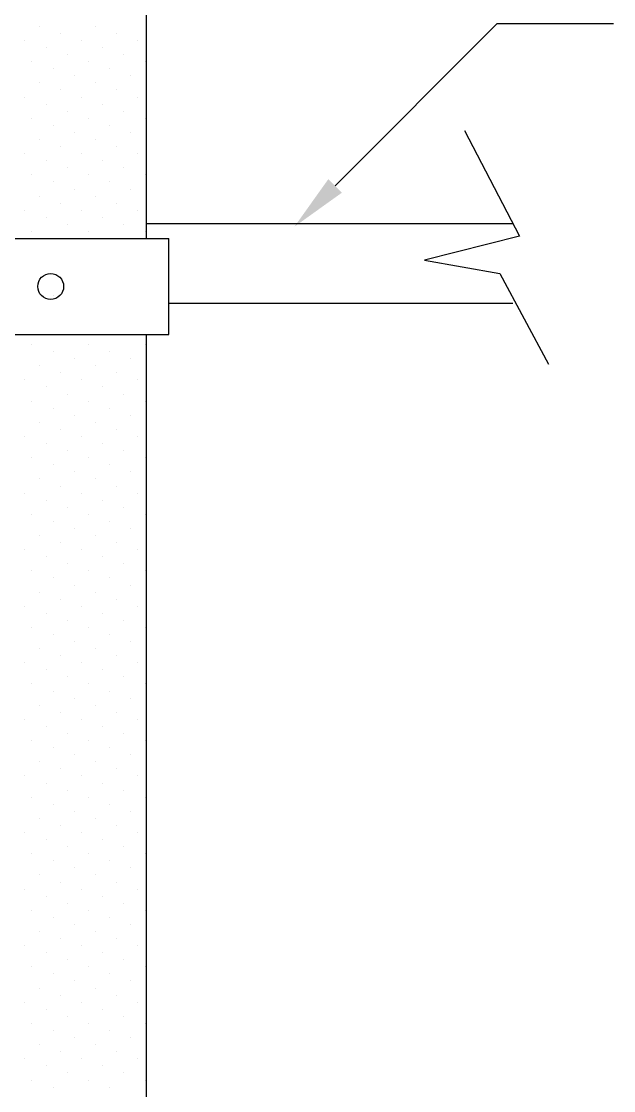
# Model space of a CAD drawing. Extents: x -508 to 92, y -98 to -31.
# Drawn here: x -123.116 to -121.366, y -48.148 to -44.99 of the extents above; entities that cross this region are included whole.
import ezdxf

# ---------------------------------------------------------------- set-up
doc = ezdxf.new("R2010")
doc.units = 0
doc.header["$MEASUREMENT"] = 0
doc.layers.get('0').update_dxf_attribs({"linetype": 'CONTINUOUS', "lineweight": 30})
doc.layers.add('BLUE', color=3, linetype='CONTINUOUS')

msp = doc.modelspace()

# ---------------------------------------------------------------- linework, layer by layer
at = {"color": 0}
for p, q in [((-123.0639, -45.0047), (-123.0639, -45.0047)), ((-122.8968, -45.0047), (-122.8968, -45.0047)), ((-123.0012, -45.0256), (-123.0012, -45.0256)), ((-122.8341, -45.0256), (-122.8341, -45.0256)), ((-123.1056, -45.0465), (-123.1056, -45.0465)), ((-123.043, -45.0674), (-123.043, -45.0674)), ((-122.9385, -45.0465), (-122.9385, -45.0465)), ((-122.8759, -45.0674), (-122.8759, -45.0674)), ((-122.7714, -45.0465), (-122.7714, -45.0465)), ((-122.9803, -45.0883), (-122.9803, -45.0883)), ((-122.8132, -45.0883), (-122.8132, -45.0883)), ((-123.0847, -45.1092), (-123.0847, -45.1092)), ((-123.0221, -45.1301), (-123.0221, -45.1301)), ((-122.9176, -45.1092), (-122.9176, -45.1092)), ((-122.855, -45.1301), (-122.855, -45.1301)), ((-122.7505, -45.1092), (-122.7505, -45.1092)), ((-122.9594, -45.151), (-122.9594, -45.151)), ((-122.7923, -45.151), (-122.7923, -45.151)), ((-123.0639, -45.1718), (-123.0639, -45.1718)), ((-123.0012, -45.1927), (-123.0012, -45.1927)), ((-122.8968, -45.1718), (-122.8968, -45.1718)), ((-122.8341, -45.1927), (-122.8341, -45.1927)), ((-123.1056, -45.2136), (-123.1056, -45.2136)), ((-122.9385, -45.2136), (-122.9385, -45.2136)), ((-122.7714, -45.2136), (-122.7714, -45.2136)), ((-123.043, -45.2345), (-123.043, -45.2345)), ((-122.9803, -45.2554), (-122.9803, -45.2554)), ((-122.8759, -45.2345), (-122.8759, -45.2345)), ((-122.8132, -45.2554), (-122.8132, -45.2554)), ((-123.0847, -45.2763), (-123.0847, -45.2763)), ((-122.9176, -45.2763), (-122.9176, -45.2763)), ((-122.7505, -45.2763), (-122.7505, -45.2763)), ((-123.0221, -45.2972), (-123.0221, -45.2972)), ((-122.9594, -45.3181), (-122.9594, -45.3181)), ((-122.855, -45.2972), (-122.855, -45.2972)), ((-122.7923, -45.3181), (-122.7923, -45.3181)), ((-123.0639, -45.3389), (-123.0639, -45.3389)), ((-122.8968, -45.3389), (-122.8968, -45.3389)), ((-123.1056, -45.3807), (-123.1056, -45.3807)), ((-123.0012, -45.3598), (-123.0012, -45.3598)), ((-122.9385, -45.3807), (-122.9385, -45.3807)), ((-122.8341, -45.3598), (-122.8341, -45.3598)), ((-122.7714, -45.3807), (-122.7714, -45.3807)), ((-123.043, -45.4016), (-123.043, -45.4016)), ((-122.8759, -45.4016), (-122.8759, -45.4016)), ((-123.0847, -45.4434), (-123.0847, -45.4434)), ((-122.9803, -45.4225), (-122.9803, -45.4225)), ((-122.9176, -45.4434), (-122.9176, -45.4434)), ((-122.8132, -45.4225), (-122.8132, -45.4225)), ((-122.7505, -45.4434), (-122.7505, -45.4434)), ((-123.0221, -45.4643), (-123.0221, -45.4643)), ((-122.855, -45.4643), (-122.855, -45.4643)), ((-123.0639, -45.5061), (-123.0639, -45.5061)), ((-122.9594, -45.4852), (-122.9594, -45.4852)), ((-122.8968, -45.5061), (-122.8968, -45.5061)), ((-122.7923, -45.4852), (-122.7923, -45.4852)), ((-123.0012, -45.5269), (-123.0012, -45.5269)), ((-122.8341, -45.5269), (-122.8341, -45.5269)), ((-123.1056, -45.5478), (-123.1056, -45.5478)), ((-123.043, -45.5687), (-123.043, -45.5687)), ((-122.9385, -45.5478), (-122.9385, -45.5478)), ((-122.8759, -45.5687), (-122.8759, -45.5687)), ((-122.7714, -45.5478), (-122.7714, -45.5478)), ((-122.9803, -45.5896), (-122.9803, -45.5896)), ((-122.8132, -45.5896), (-122.8132, -45.5896)), ((-123.0847, -45.6105), (-123.0847, -45.6105)), ((-122.9176, -45.6105), (-122.9176, -45.6105)), ((-122.7505, -45.6105), (-122.7505, -45.6105)), ((-122.6879, -45.6314), (-122.6879, -45.6314)), ((-123.0221, -45.7985), (-123.0221, -45.7985)), ((-123.0847, -45.9447), (-123.0847, -45.9447)), ((-122.9176, -45.9447), (-122.9176, -45.9447)), ((-122.7505, -45.9447), (-122.7505, -45.9447)), ((-123.0221, -45.9656), (-123.0221, -45.9656)), ((-122.855, -45.9656), (-122.855, -45.9656)), ((-123.0639, -46.0074), (-123.0639, -46.0074)), ((-122.9594, -45.9865), (-122.9594, -45.9865)), ((-122.8968, -46.0074), (-122.8968, -46.0074)), ((-122.7923, -45.9865), (-122.7923, -45.9865)), ((-123.0012, -46.0283), (-123.0012, -46.0283)), ((-122.8341, -46.0283), (-122.8341, -46.0283)), ((-123.1056, -46.0491), (-123.1056, -46.0491)), ((-123.043, -46.07), (-123.043, -46.07)), ((-122.9385, -46.0491), (-122.9385, -46.0491)), ((-122.8759, -46.07), (-122.8759, -46.07)), ((-122.7714, -46.0491), (-122.7714, -46.0491)), ((-122.9803, -46.0909), (-122.9803, -46.0909)), ((-122.8132, -46.0909), (-122.8132, -46.0909)), ((-123.0847, -46.1118), (-123.0847, -46.1118)), ((-123.0221, -46.1327), (-123.0221, -46.1327)), ((-122.9176, -46.1118), (-122.9176, -46.1118)), ((-122.855, -46.1327), (-122.855, -46.1327)), ((-122.7505, -46.1118), (-122.7505, -46.1118)), ((-122.9594, -46.1536), (-122.9594, -46.1536)), ((-122.7923, -46.1536), (-122.7923, -46.1536)), ((-123.0639, -46.1745), (-123.0639, -46.1745)), ((-123.0012, -46.1954), (-123.0012, -46.1954)), ((-122.8968, -46.1745), (-122.8968, -46.1745)), ((-122.8341, -46.1954), (-122.8341, -46.1954)), ((-123.1056, -46.2162), (-123.1056, -46.2162)), ((-123.043, -46.2371), (-123.043, -46.2371)), ((-122.9385, -46.2162), (-122.9385, -46.2162)), ((-122.8759, -46.2371), (-122.8759, -46.2371)), ((-122.7714, -46.2162), (-122.7714, -46.2162)), ((-122.9803, -46.258), (-122.9803, -46.258)), ((-122.8132, -46.258), (-122.8132, -46.258)), ((-123.0847, -46.2789), (-123.0847, -46.2789)), ((-123.0221, -46.2998), (-123.0221, -46.2998)), ((-122.9176, -46.2789), (-122.9176, -46.2789)), ((-122.855, -46.2998), (-122.855, -46.2998)), ((-122.7505, -46.2789), (-122.7505, -46.2789)), ((-122.9594, -46.3207), (-122.9594, -46.3207)), ((-122.7923, -46.3207), (-122.7923, -46.3207)), ((-123.0639, -46.3416), (-123.0639, -46.3416)), ((-123.0012, -46.3625), (-123.0012, -46.3625)), ((-122.8968, -46.3416), (-122.8968, -46.3416)), ((-122.8341, -46.3625), (-122.8341, -46.3625)), ((-123.1056, -46.3833), (-123.1056, -46.3833)), ((-122.9385, -46.3833), (-122.9385, -46.3833)), ((-122.7714, -46.3833), (-122.7714, -46.3833)), ((-123.043, -46.4042), (-123.043, -46.4042)), ((-122.9803, -46.4251), (-122.9803, -46.4251)), ((-122.8759, -46.4042), (-122.8759, -46.4042)), ((-122.8132, -46.4251), (-122.8132, -46.4251)), ((-123.0847, -46.446), (-123.0847, -46.446)), ((-122.9176, -46.446), (-122.9176, -46.446)), ((-122.7505, -46.446), (-122.7505, -46.446)), ((-123.0221, -46.4669), (-123.0221, -46.4669)), ((-122.9594, -46.4878), (-122.9594, -46.4878)), ((-122.855, -46.4669), (-122.855, -46.4669)), ((-122.7923, -46.4878), (-122.7923, -46.4878)), ((-123.0639, -46.5087), (-123.0639, -46.5087)), ((-122.8968, -46.5087), (-122.8968, -46.5087)), ((-123.1056, -46.5505), (-123.1056, -46.5505)), ((-123.0012, -46.5296), (-123.0012, -46.5296)), ((-122.9385, -46.5505), (-122.9385, -46.5505)), ((-122.8341, -46.5296), (-122.8341, -46.5296)), ((-122.7714, -46.5505), (-122.7714, -46.5505)), ((-123.043, -46.5713), (-123.043, -46.5713)), ((-122.8759, -46.5713), (-122.8759, -46.5713)), ((-123.0847, -46.6131), (-123.0847, -46.6131)), ((-122.9803, -46.5922), (-122.9803, -46.5922)), ((-122.9176, -46.6131), (-122.9176, -46.6131)), ((-122.8132, -46.5922), (-122.8132, -46.5922)), ((-122.7505, -46.6131), (-122.7505, -46.6131)), ((-123.0221, -46.634), (-123.0221, -46.634)), ((-122.855, -46.634), (-122.855, -46.634)), ((-123.0639, -46.6758), (-123.0639, -46.6758)), ((-122.9594, -46.6549), (-122.9594, -46.6549)), ((-122.8968, -46.6758), (-122.8968, -46.6758)), ((-122.7923, -46.6549), (-122.7923, -46.6549)), ((-123.0012, -46.6967), (-123.0012, -46.6967)), ((-122.8341, -46.6967), (-122.8341, -46.6967)), ((-123.1056, -46.7176), (-123.1056, -46.7176)), ((-123.043, -46.7384), (-123.043, -46.7384)), ((-122.9385, -46.7176), (-122.9385, -46.7176)), ((-122.8759, -46.7384), (-122.8759, -46.7384)), ((-122.7714, -46.7176), (-122.7714, -46.7176)), ((-122.9803, -46.7593), (-122.9803, -46.7593)), ((-122.8132, -46.7593), (-122.8132, -46.7593)), ((-123.0847, -46.7802), (-123.0847, -46.7802)), ((-123.0221, -46.8011), (-123.0221, -46.8011)), ((-122.9176, -46.7802), (-122.9176, -46.7802)), ((-122.855, -46.8011), (-122.855, -46.8011)), ((-122.7505, -46.7802), (-122.7505, -46.7802)), ((-122.9594, -46.822), (-122.9594, -46.822)), ((-122.7923, -46.822), (-122.7923, -46.822)), ((-123.0639, -46.8429), (-123.0639, -46.8429)), ((-123.0012, -46.8638), (-123.0012, -46.8638)), ((-122.8968, -46.8429), (-122.8968, -46.8429)), ((-122.8341, -46.8638), (-122.8341, -46.8638)), ((-123.1056, -46.8847), (-123.1056, -46.8847)), ((-122.9385, -46.8847), (-122.9385, -46.8847)), ((-122.7714, -46.8847), (-122.7714, -46.8847)), ((-123.043, -46.9055), (-123.043, -46.9055)), ((-122.9803, -46.9264), (-122.9803, -46.9264)), ((-122.8759, -46.9055), (-122.8759, -46.9055)), ((-122.8132, -46.9264), (-122.8132, -46.9264)), ((-123.0847, -46.9473), (-123.0847, -46.9473)), ((-122.9176, -46.9473), (-122.9176, -46.9473)), ((-122.7505, -46.9473), (-122.7505, -46.9473)), ((-123.0221, -46.9682), (-123.0221, -46.9682)), ((-122.9594, -46.9891), (-122.9594, -46.9891)), ((-122.855, -46.9682), (-122.855, -46.9682)), ((-122.7923, -46.9891), (-122.7923, -46.9891)), ((-123.0639, -47.01), (-123.0639, -47.01)), ((-122.8968, -47.01), (-122.8968, -47.01)), ((-123.1056, -47.0518), (-123.1056, -47.0518)), ((-123.0012, -47.0309), (-123.0012, -47.0309)), ((-122.9385, -47.0518), (-122.9385, -47.0518)), ((-122.8341, -47.0309), (-122.8341, -47.0309)), ((-122.7714, -47.0518), (-122.7714, -47.0518)), ((-123.043, -47.0727), (-123.043, -47.0727)), ((-122.8759, -47.0727), (-122.8759, -47.0727)), ((-123.0847, -47.1144), (-123.0847, -47.1144)), ((-122.9803, -47.0935), (-122.9803, -47.0935)), ((-122.9176, -47.1144), (-122.9176, -47.1144)), ((-122.8132, -47.0935), (-122.8132, -47.0935)), ((-122.7505, -47.1144), (-122.7505, -47.1144)), ((-123.0221, -47.1353), (-123.0221, -47.1353)), ((-122.855, -47.1353), (-122.855, -47.1353)), ((-123.0639, -47.1771), (-123.0639, -47.1771)), ((-122.9594, -47.1562), (-122.9594, -47.1562)), ((-122.8968, -47.1771), (-122.8968, -47.1771)), ((-122.7923, -47.1562), (-122.7923, -47.1562)), ((-123.0012, -47.198), (-123.0012, -47.198)), ((-122.8341, -47.198), (-122.8341, -47.198)), ((-123.1056, -47.2189), (-123.1056, -47.2189)), ((-123.043, -47.2398), (-123.043, -47.2398)), ((-122.9385, -47.2189), (-122.9385, -47.2189)), ((-122.8759, -47.2398), (-122.8759, -47.2398)), ((-122.7714, -47.2189), (-122.7714, -47.2189)), ((-122.9803, -47.2606), (-122.9803, -47.2606)), ((-122.8132, -47.2606), (-122.8132, -47.2606)), ((-123.0847, -47.2815), (-123.0847, -47.2815)), ((-123.0221, -47.3024), (-123.0221, -47.3024)), ((-122.9176, -47.2815), (-122.9176, -47.2815)), ((-122.855, -47.3024), (-122.855, -47.3024)), ((-122.7505, -47.2815), (-122.7505, -47.2815)), ((-122.9594, -47.3233), (-122.9594, -47.3233)), ((-122.7923, -47.3233), (-122.7923, -47.3233)), ((-123.0639, -47.3442), (-123.0639, -47.3442)), ((-123.0012, -47.3651), (-123.0012, -47.3651)), ((-122.8968, -47.3442), (-122.8968, -47.3442)), ((-122.8341, -47.3651), (-122.8341, -47.3651)), ((-123.1056, -47.386), (-123.1056, -47.386)), ((-122.9385, -47.386), (-122.9385, -47.386)), ((-122.7714, -47.386), (-122.7714, -47.386)), ((-123.043, -47.4069), (-123.043, -47.4069)), ((-122.9803, -47.4278), (-122.9803, -47.4278)), ((-122.8759, -47.4069), (-122.8759, -47.4069)), ((-122.8132, -47.4278), (-122.8132, -47.4278)), ((-123.0847, -47.4486), (-123.0847, -47.4486)), ((-122.9176, -47.4486), (-122.9176, -47.4486)), ((-122.7505, -47.4486), (-122.7505, -47.4486)), ((-123.0221, -47.4695), (-123.0221, -47.4695)), ((-122.9594, -47.4904), (-122.9594, -47.4904)), ((-122.855, -47.4695), (-122.855, -47.4695)), ((-122.7923, -47.4904), (-122.7923, -47.4904)), ((-123.0639, -47.5113), (-123.0639, -47.5113)), ((-123.0012, -47.5322), (-123.0012, -47.5322)), ((-122.8968, -47.5113), (-122.8968, -47.5113)), ((-122.8341, -47.5322), (-122.8341, -47.5322)), ((-123.1056, -47.5531), (-123.1056, -47.5531)), ((-122.9385, -47.5531), (-122.9385, -47.5531)), ((-122.7714, -47.5531), (-122.7714, -47.5531)), ((-123.043, -47.574), (-123.043, -47.574)), ((-122.9803, -47.5949), (-122.9803, -47.5949)), ((-122.8759, -47.574), (-122.8759, -47.574)), ((-122.8132, -47.5949), (-122.8132, -47.5949)), ((-123.0847, -47.6157), (-123.0847, -47.6157)), ((-122.9176, -47.6157), (-122.9176, -47.6157)), ((-122.7505, -47.6157), (-122.7505, -47.6157)), ((-123.0221, -47.6366), (-123.0221, -47.6366)), ((-122.9594, -47.6575), (-122.9594, -47.6575)), ((-122.855, -47.6366), (-122.855, -47.6366)), ((-122.7923, -47.6575), (-122.7923, -47.6575)), ((-123.0639, -47.6784), (-123.0639, -47.6784)), ((-122.8968, -47.6784), (-122.8968, -47.6784)), ((-123.1056, -47.7202), (-123.1056, -47.7202)), ((-123.0012, -47.6993), (-123.0012, -47.6993)), ((-122.9385, -47.7202), (-122.9385, -47.7202)), ((-122.8341, -47.6993), (-122.8341, -47.6993)), ((-122.7714, -47.7202), (-122.7714, -47.7202)), ((-123.043, -47.7411), (-123.043, -47.7411)), ((-122.8759, -47.7411), (-122.8759, -47.7411)), ((-123.0847, -47.7828), (-123.0847, -47.7828)), ((-122.9803, -47.762), (-122.9803, -47.762)), ((-122.9176, -47.7828), (-122.9176, -47.7828)), ((-122.8132, -47.762), (-122.8132, -47.762)), ((-122.7505, -47.7828), (-122.7505, -47.7828)), ((-123.0221, -47.8037), (-123.0221, -47.8037)), ((-122.855, -47.8037), (-122.855, -47.8037)), ((-123.0639, -47.8455), (-123.0639, -47.8455)), ((-122.9594, -47.8246), (-122.9594, -47.8246)), ((-122.8968, -47.8455), (-122.8968, -47.8455)), ((-122.7923, -47.8246), (-122.7923, -47.8246)), ((-123.0012, -47.8664), (-123.0012, -47.8664)), ((-122.8341, -47.8664), (-122.8341, -47.8664)), ((-123.1056, -47.8873), (-123.1056, -47.8873)), ((-123.043, -47.9082), (-123.043, -47.9082)), ((-122.9385, -47.8873), (-122.9385, -47.8873)), ((-122.8759, -47.9082), (-122.8759, -47.9082)), ((-122.7714, -47.8873), (-122.7714, -47.8873)), ((-122.9803, -47.9291), (-122.9803, -47.9291)), ((-122.8132, -47.9291), (-122.8132, -47.9291)), ((-123.0847, -47.95), (-123.0847, -47.95)), ((-123.0221, -47.9708), (-123.0221, -47.9708)), ((-122.9176, -47.95), (-122.9176, -47.95)), ((-122.855, -47.9708), (-122.855, -47.9708)), ((-122.7505, -47.95), (-122.7505, -47.95)), ((-122.9594, -47.9917), (-122.9594, -47.9917)), ((-122.7923, -47.9917), (-122.7923, -47.9917)), ((-123.0639, -48.0126), (-123.0639, -48.0126)), ((-123.0012, -48.0335), (-123.0012, -48.0335)), ((-122.8968, -48.0126), (-122.8968, -48.0126)), ((-122.8341, -48.0335), (-122.8341, -48.0335)), ((-123.1056, -48.0544), (-123.1056, -48.0544)), ((-122.9385, -48.0544), (-122.9385, -48.0544)), ((-122.7714, -48.0544), (-122.7714, -48.0544)), ((-123.043, -48.0753), (-123.043, -48.0753)), ((-122.9803, -48.0962), (-122.9803, -48.0962)), ((-122.8759, -48.0753), (-122.8759, -48.0753)), ((-122.8132, -48.0962), (-122.8132, -48.0962)), ((-123.0847, -48.1171), (-123.0847, -48.1171)), ((-122.9176, -48.1171), (-122.9176, -48.1171)), ((-122.7505, -48.1171), (-122.7505, -48.1171)), ((-123.0221, -48.1379), (-123.0221, -48.1379)), ((-122.855, -48.1379), (-122.855, -48.1379))]:
    msp.add_line(p, q, dxfattribs=at)
for p, q in [((-122.1887, -45.476), (-121.7098, -44.9963)), ((-121.7098, -44.9963), (-121.3657, -44.9963)), ((-121.8067, -45.3125), (-121.6442, -45.6241)), ((-122.7458, -45.5872), (-121.6635, -45.5872)), ((-123.3784, -45.6313), (-122.6805, -45.6313)), ((-122.6805, -45.9149), (-122.6805, -45.6313)), ((-121.6442, -45.6241), (-121.9246, -45.6956)), ((-121.9246, -45.6956), (-121.7016, -45.7349)), ((-121.7016, -45.7349), (-121.5582, -46.0026)), ((-121.6635, -45.8235), (-122.6805, -45.8235)), ((-123.3784, -45.9149), (-122.6805, -45.9149))]:
    msp.add_line(p, q)
msp.add_circle((-123.0294, -45.7731), 0.0382)
msp.add_solid([(-122.1686, -45.496), (-122.2088, -45.456), (-122.3089, -45.5964)])
at = {"layer": 'BLUE'}
for p, q in [((-122.7458, -45.6313), (-122.7458, -40.7289)), ((-122.7458, -50.9443), (-122.7458, -45.9149))]:
    msp.add_line(p, q, dxfattribs=at)

doc.saveas('drawing.dxf')
